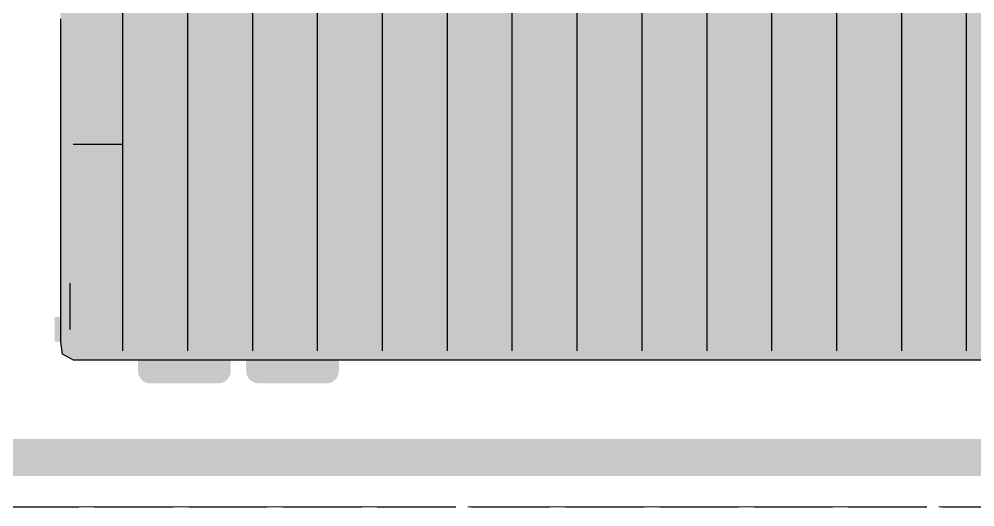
# Model space of a CAD drawing. Header units: metres. Extents: x 0 to 115, y 0 to 64.
# Drawn here: x 103.03 to 109.22, y 28.6 to 31.76 of the extents above; entities that cross this region are included whole.
import ezdxf

# ---------------------------------------------------------------- set-up
doc = ezdxf.new("R2010")
doc.units = ezdxf.units.M
doc.linetypes.add('DASHED', pattern=[1.524, 1.27, -0.254])
doc.layers.add('A-AREA', color=8, linetype='DASHED', lineweight=13, plot=False)
for name, color, linetype, lineweight in [('A-LIMITE', 8, 'DASHED', 25), ('G-ETIQUETA', 4, 'Continuous', 18), ('G-SENALIZACION', 2, 'Continuous', 25), ('M-EQUIPO', 7, 'Continuous', 25), ('M-EQUIPO-RELLENO', 8, 'Continuous', 0)]:
    doc.layers.add(name, color=color, linetype=linetype, lineweight=lineweight)
doc.styles.add('PLANO', font='arial.ttf')

# ---------------------------------------------------------------- blocks, each defined once
blk = doc.blocks.new('EQ_camion')
at = {"layer": 'M-EQUIPO-RELLENO', "true_color": 0xffffff}
h = blk.add_hatch(color=7, dxfattribs=at)
h.dxf.hatch_style = 1
h.paths.add_polyline_path([(-4.52, 1.4), (-4.4424, 1.4), (-4.3649, 1.4), (-4.2873, 1.4), (-4.2098, 1.4), (-4.1322, 1.4), (-4.0547, 1.4), (-3.9771, 1.4), (-3.8996, 1.4), (-3.822, 1.4), (-3.7445, 1.4), (-3.6669, 1.4), (-3.5894, 1.4), (-3.5118, 1.4), (-3.4343, 1.4), (-3.3567, 1.4), (-3.2792, 1.4), (-3.2016, 1.4), (-3.1241, 1.4), (-3.0465, 1.4), (-2.969, 1.4), (-2.8914, 1.4), (-2.8139, 1.4), (-2.7363, 1.4), (-2.6587, 1.4), (-2.5812, 1.4), (-2.5036, 1.4), (-2.4261, 1.4), (-2.3485, 1.4), (-2.271, 1.4), (-2.1934, 1.4), (-2.1159, 1.4), (-2.0383, 1.4), (-1.9608, 1.4), (-1.8832, 1.4), (-1.8057, 1.4), (-1.7281, 1.4), (-1.6506, 1.4), (-1.573, 1.4), (-1.4955, 1.4), (-1.4179, 1.4), (-1.3404, 1.4), (-1.2628, 1.4), (-1.1853, 1.4), (-1.1077, 1.4), (-1.0301, 1.4), (-0.9526, 1.4), (-0.875, 1.4), (-0.7975, 1.4), (-0.7199, 1.4), (-0.6424, 1.4), (-0.5648, 1.4), (-0.4873, 1.4), (-0.4097, 1.4), (-0.3322, 1.4), (-0.2546, 1.4), (-0.1771, 1.4), (-0.0995, 1.4), (-0.022, 1.4), (0.0556, 1.4), (0.1331, 1.4), (0.2107, 1.4), (0.2882, 1.4), (0.3658, 1.4), (0.4433, 1.4), (0.5209, 1.4), (0.5985, 1.4), (0.676, 1.4), (0.7536, 1.4), (0.8311, 1.4), (0.9087, 1.4), (0.9862, 1.4), (1.0638, 1.4), (1.1413, 1.4), (1.2189, 1.4), (1.2964, 1.4), (1.374, 1.4), (1.4515, 1.4), (1.5291, 1.4), (1.6066, 1.4), (1.6842, 1.4), (1.7617, 1.4), (1.8393, 1.4), (1.9168, 1.4), (1.9892, 1.3602), (2, 1.2812), (2, 1.2036), (2, 1.1261), (2, 1.0485), (2, 0.971), (2, 0.8934), (2, 0.8159), (2, 0.7383), (2, 0.6608), (2, 0.5832), (2, 0.5057), (2, 0.4281), (2, 0.3506), (2, 0.273), (2, 0.1955), (2, 0.1179), (2, 0.0404), (2, -0.0372), (2, -0.1147), (2, -0.1923), (2, -0.2699), (2, -0.3474), (2, -0.425), (2, -0.5025), (2, -0.5801), (2, -0.6576), (2, -0.7352), (2, -0.8127), (2, -0.8903), (2, -0.9678), (2, -1.0454), (2, -1.1229), (2, -1.2005), (2, -1.278), (1.9909, -1.357), (1.92, -1.4), (1.8424, -1.4), (1.7649, -1.4), (1.6873, -1.4), (1.6098, -1.4), (1.5322, -1.4), (1.4547, -1.4), (1.3771, -1.4), (1.2996, -1.4), (1.222, -1.4), (1.1445, -1.4), (1.0669, -1.4), (0.9894, -1.4), (0.9118, -1.4), (0.8343, -1.4), (0.7567, -1.4), (0.6792, -1.4), (0.6016, -1.4), (0.5241, -1.4), (0.4465, -1.4), (0.369, -1.4), (0.2914, -1.4), (0.2139, -1.4), (0.1363, -1.4), (0.0587, -1.4), (-0.0188, -1.4), (-0.0964, -1.4), (-0.1739, -1.4), (-0.2515, -1.4), (-0.329, -1.4), (-0.4066, -1.4), (-0.4841, -1.4), (-0.5617, -1.4), (-0.6392, -1.4), (-0.7168, -1.4), (-0.7943, -1.4), (-0.8719, -1.4), (-0.9494, -1.4), (-1.027, -1.4), (-1.1045, -1.4), (-1.1821, -1.4), (-1.2596, -1.4), (-1.3372, -1.4), (-1.4147, -1.4), (-1.4923, -1.4), (-1.5699, -1.4), (-1.6474, -1.4), (-1.725, -1.4), (-1.8025, -1.4), (-1.8801, -1.4), (-1.9576, -1.4), (-2.0352, -1.4), (-2.1127, -1.4), (-2.1903, -1.4), (-2.2678, -1.4), (-2.3454, -1.4), (-2.4229, -1.4), (-2.5005, -1.4), (-2.578, -1.4), (-2.6556, -1.4), (-2.7331, -1.4), (-2.8107, -1.4), (-2.8882, -1.4), (-2.9658, -1.4), (-3.0433, -1.4), (-3.1209, -1.4), (-3.1984, -1.4), (-3.276, -1.4), (-3.3536, -1.4), (-3.4311, -1.4), (-3.5087, -1.4), (-3.5862, -1.4), (-3.6638, -1.4), (-3.7413, -1.4), (-3.8189, -1.4), (-3.8964, -1.4), (-3.974, -1.4), (-4.0515, -1.4), (-4.1291, -1.4), (-4.2066, -1.4), (-4.2842, -1.4), (-4.3617, -1.4), (-4.4393, -1.4), (-4.5168, -1.4), (-4.5892, -1.3602), (-4.6, -1.2812), (-4.6, -1.2036), (-4.6, -1.1261), (-4.6, -1.0485), (-4.6, -0.971), (-4.6, -0.8934), (-4.6, -0.8159), (-4.6, -0.7383), (-4.6, -0.6608), (-4.6, -0.5832), (-4.6, -0.5057), (-4.6, -0.4281), (-4.6, -0.3506), (-4.6, -0.273), (-4.6, -0.1955), (-4.6, -0.1179), (-4.6, -0.0404), (-4.6, 0.0372), (-4.6, 0.1147), (-4.6, 0.1923), (-4.6, 0.2699), (-4.6, 0.3474), (-4.6, 0.425), (-4.6, 0.5025), (-4.6, 0.5801), (-4.6, 0.6576), (-4.6, 0.7352), (-4.6, 0.8127), (-4.6, 0.8903), (-4.6, 0.9678), (-4.6, 1.0454), (-4.6, 1.1229), (-4.6, 1.2005), (-4.6, 1.278), (-4.5909, 1.357)])
at = {"layer": 'M-EQUIPO-RELLENO', "true_color": 0xe67e22}
h = blk.add_hatch(color=7, dxfattribs=at)
h.dxf.hatch_style = 1
h.paths.add_polyline_path([(-4.64, -1.12), (-4.56, -1.12), (-4.56, -1.28), (-4.64, -1.28)])
at = {"layer": 'M-EQUIPO-RELLENO', "true_color": 0x23272b}
h = blk.add_hatch(color=7, dxfattribs=at)
h.dxf.hatch_style = 1
h.paths.add_polyline_path([(-4.02, -1.33), (-4.0001, -1.33), (-3.9802, -1.33), (-3.9603, -1.33), (-3.9404, -1.33), (-3.9205, -1.33), (-3.9006, -1.33), (-3.8807, -1.33), (-3.8608, -1.33), (-3.8409, -1.33), (-3.821, -1.33), (-3.8011, -1.33), (-3.7812, -1.33), (-3.7613, -1.33), (-3.7414, -1.33), (-3.7215, -1.33), (-3.7016, -1.33), (-3.6817, -1.33), (-3.6618, -1.33), (-3.6419, -1.33), (-3.622, -1.33), (-3.6021, -1.33), (-3.5822, -1.33), (-3.5617, -1.3321), (-3.541, -1.3401), (-3.5227, -1.3542), (-3.5092, -1.3728), (-3.5017, -1.3936), (-3.5, -1.414), (-3.5, -1.4339), (-3.5, -1.4538), (-3.5001, -1.4737), (-3.5039, -1.4945), (-3.5137, -1.5148), (-3.5294, -1.5319), (-3.5489, -1.5437), (-3.5698, -1.5494), (-3.5899, -1.55), (-3.6098, -1.55), (-3.6297, -1.55), (-3.6496, -1.55), (-3.6695, -1.55), (-3.6894, -1.55), (-3.7093, -1.55), (-3.7292, -1.55), (-3.7491, -1.55), (-3.769, -1.55), (-3.7889, -1.55), (-3.8088, -1.55), (-3.8287, -1.55), (-3.8486, -1.55), (-3.8685, -1.55), (-3.8884, -1.55), (-3.9083, -1.55), (-3.9282, -1.55), (-3.9481, -1.55), (-3.968, -1.55), (-3.9879, -1.55), (-4.0078, -1.55), (-4.0278, -1.5496), (-4.0487, -1.5447), (-4.0686, -1.5336), (-4.0848, -1.5169), (-4.0953, -1.4969), (-4.0998, -1.476), (-4.1, -1.456), (-4.1, -1.4361), (-4.1, -1.4163), (-4.0988, -1.396), (-4.092, -1.3751), (-4.0791, -1.3561), (-4.0612, -1.3414), (-4.0406, -1.3327)])
h = blk.add_hatch(color=7, dxfattribs=at)
h.dxf.hatch_style = 1
h.paths.add_polyline_path([(-3.32, -1.33), (-3.3001, -1.33), (-3.2802, -1.33), (-3.2603, -1.33), (-3.2404, -1.33), (-3.2205, -1.33), (-3.2006, -1.33), (-3.1807, -1.33), (-3.1608, -1.33), (-3.1409, -1.33), (-3.121, -1.33), (-3.1011, -1.33), (-3.0812, -1.33), (-3.0613, -1.33), (-3.0414, -1.33), (-3.0215, -1.33), (-3.0016, -1.33), (-2.9817, -1.33), (-2.9618, -1.33), (-2.9419, -1.33), (-2.922, -1.33), (-2.9021, -1.33), (-2.8822, -1.33), (-2.8617, -1.3321), (-2.841, -1.3401), (-2.8227, -1.3542), (-2.8092, -1.3728), (-2.8017, -1.3936), (-2.8, -1.414), (-2.8, -1.4339), (-2.8, -1.4538), (-2.8001, -1.4737), (-2.8039, -1.4945), (-2.8137, -1.5148), (-2.8294, -1.5319), (-2.8489, -1.5437), (-2.8698, -1.5494), (-2.8899, -1.55), (-2.9098, -1.55), (-2.9297, -1.55), (-2.9496, -1.55), (-2.9695, -1.55), (-2.9894, -1.55), (-3.0093, -1.55), (-3.0292, -1.55), (-3.0491, -1.55), (-3.069, -1.55), (-3.0889, -1.55), (-3.1088, -1.55), (-3.1287, -1.55), (-3.1486, -1.55), (-3.1685, -1.55), (-3.1884, -1.55), (-3.2083, -1.55), (-3.2282, -1.55), (-3.2481, -1.55), (-3.268, -1.55), (-3.2879, -1.55), (-3.3078, -1.55), (-3.3278, -1.5496), (-3.3487, -1.5447), (-3.3686, -1.5336), (-3.3848, -1.5169), (-3.3953, -1.4969), (-3.3998, -1.476), (-3.4, -1.456), (-3.4, -1.4361), (-3.4, -1.4163), (-3.3988, -1.396), (-3.392, -1.3751), (-3.3791, -1.3561), (-3.3612, -1.3414), (-3.3406, -1.3327)])
at = {"layer": 'M-EQUIPO'}
blk.add_lwpolyline([(1.3771, -1.4), (1.2996, -1.4), (1.222, -1.4), (1.1445, -1.4), (1.0669, -1.4), (0.9894, -1.4), (0.9118, -1.4), (0.8343, -1.4), (0.7567, -1.4), (0.6792, -1.4), (0.6016, -1.4), (0.5241, -1.4), (0.4465, -1.4), (0.369, -1.4), (0.2914, -1.4), (0.2139, -1.4), (0.1363, -1.4), (0.0587, -1.4), (-0.0188, -1.4), (-0.0964, -1.4), (-0.1739, -1.4), (-0.2515, -1.4), (-0.329, -1.4), (-0.4066, -1.4), (-0.4841, -1.4), (-0.5617, -1.4), (-0.6392, -1.4), (-0.7168, -1.4), (-0.7943, -1.4), (-0.8719, -1.4), (-0.9494, -1.4), (-1.027, -1.4), (-1.1045, -1.4), (-1.1821, -1.4), (-1.2596, -1.4), (-1.3372, -1.4), (-1.4147, -1.4), (-1.4923, -1.4), (-1.5699, -1.4), (-1.6474, -1.4), (-1.725, -1.4), (-1.8025, -1.4), (-1.8801, -1.4), (-1.9576, -1.4), (-2.0352, -1.4), (-2.1127, -1.4), (-2.1903, -1.4), (-2.2678, -1.4), (-2.3454, -1.4), (-2.4229, -1.4), (-2.5005, -1.4), (-2.578, -1.4), (-2.6556, -1.4), (-2.7331, -1.4), (-2.8107, -1.4), (-2.8882, -1.4), (-2.9658, -1.4), (-3.0433, -1.4), (-3.1209, -1.4), (-3.1984, -1.4), (-3.276, -1.4), (-3.3536, -1.4), (-3.4311, -1.4), (-3.5087, -1.4), (-3.5862, -1.4), (-3.6638, -1.4), (-3.7413, -1.4), (-3.8189, -1.4), (-3.8964, -1.4), (-3.974, -1.4), (-4.0515, -1.4), (-4.1291, -1.4), (-4.2066, -1.4), (-4.2842, -1.4), (-4.3617, -1.4), (-4.4393, -1.4), (-4.5168, -1.4), (-4.5892, -1.3602), (-4.6, -1.2812), (-4.6, -1.2036), (-4.6, -1.1261), (-4.6, -1.0485), (-4.6, -0.971), (-4.6, -0.8934), (-4.6, -0.8159), (-4.6, -0.7383), (-4.6, -0.6608), (-4.6, -0.5832), (-4.6, -0.5057), (-4.6, -0.4281), (-4.6, -0.3506), (-4.6, -0.273), (-4.6, -0.1955), (-4.6, -0.1179), (-4.6, -0.0404), (-4.6, 0.0372), (-4.6, 0.1147), (-4.6, 0.1923), (-4.6, 0.2699), (-4.6, 0.3474), (-4.6, 0.425), (-4.6, 0.5025), (-4.6, 0.5801), (-4.6, 0.6576), (-4.6, 0.7352), (-4.6, 0.8127)], dxfattribs=at)
at = {"layer": 'M-EQUIPO', "true_color": 0xaab3bc}
for points in [[(-4.2, 1.34), (-4.2, -1.34)], [(-3.78, 1.34), (-3.78, -1.34)], [(-3.36, 1.34), (-3.36, -1.34)], [(-2.94, 1.34), (-2.94, -1.34)], [(-2.52, 1.34), (-2.52, -1.34)], [(-2.1, 1.34), (-2.1, -1.34)], [(-1.68, 1.34), (-1.68, -1.34)], [(-1.26, 1.34), (-1.26, -1.34)], [(-0.84, 1.34), (-0.84, -1.34)], [(-0.42, 1.34), (-0.42, -1.34)], [(0, 1.34), (0, -1.34)], [(0.42, 1.34), (0.42, -1.34)], [(0.84, 1.34), (0.84, -1.34)], [(1.26, 1.34), (1.26, -1.34)]]:
    blk.add_lwpolyline(points, dxfattribs=at)
at = {"layer": 'M-EQUIPO', "true_color": 0x55606b}
for points in [[(-4.52, 0), (-4.2, 0)], [(-4.54, -0.9), (-4.54, -1.2)]]:
    blk.add_lwpolyline(points, dxfattribs=at)
at = {"layer": 'G-ETIQUETA', "style": 'PLANO', "flags": 1}
for tag, p in [('TAG', (0, 0)), ('NOMBRE', (0, -0.25)), ('AREA', (0, -0.5)), ('FUNCION', (0, -0.75)), ('CONFIANZA', (0, -1))]:
    blk.add_attdef(tag, p, '', height=0.15, dxfattribs=at)

msp = doc.modelspace()

# ---------------------------------------------------------------- hatches: boundary and pattern name
at = {"layer": 'G-SENALIZACION', "true_color": 0xf2c230}
h = msp.add_hatch(color=7, dxfattribs=at)
h.dxf.hatch_style = 1
h.paths.add_polyline_path([(102.4, 29.04), (113.2, 29.04), (113.2, 28.8), (102.4, 28.8)])

# ---------------------------------------------------------------- linework, layer by layer
at = {"layer": 'A-AREA'}
msp.add_lwpolyline([(100.3, 34.35), (113.3, 34.35), (113.3, 28.6), (100.3, 28.6)], close=True, dxfattribs=at)
at = {"layer": 'A-LIMITE', "ltscale": 0.4}
msp.add_lwpolyline([(102.3, 28.6), (113.3, 28.6), (113.3, 34.35)], dxfattribs=at)

# ---------------------------------------------------------------- block references
at = {"layer": 'M-EQUIPO'}
msp.add_blockref('EQ_camion', (107.9, 30.95), dxfattribs=at)

doc.saveas('drawing.dxf')
